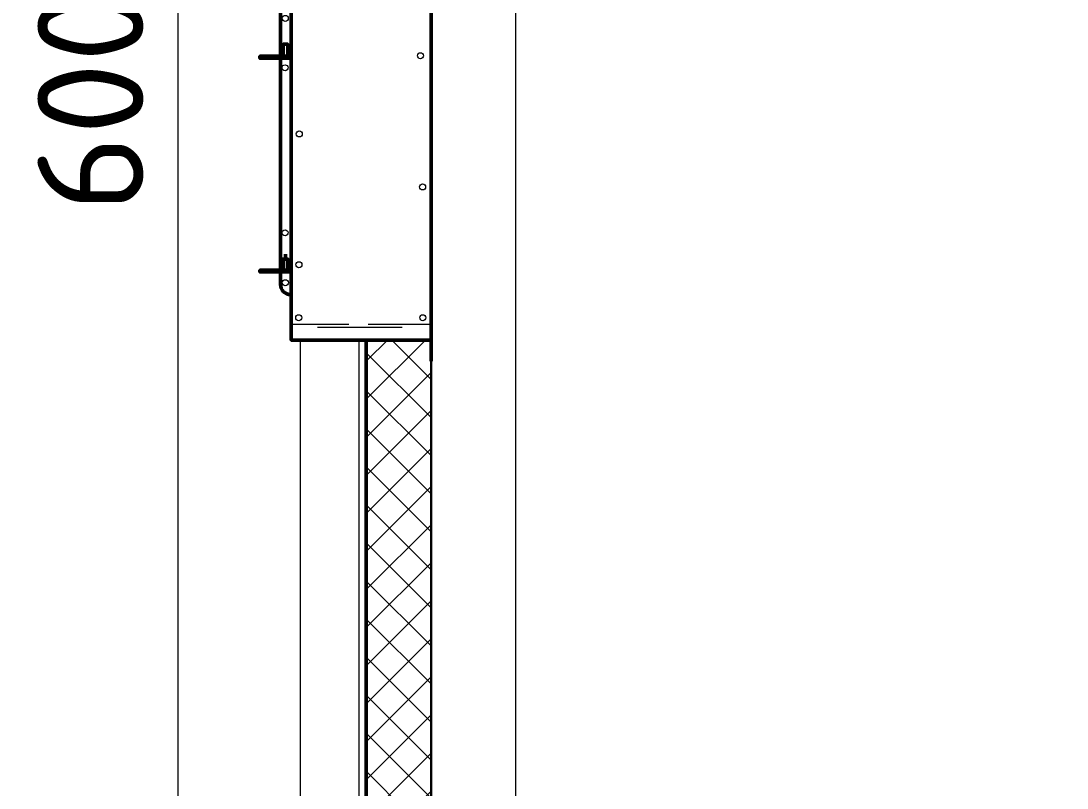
# Model space of a CAD drawing. Header units: metres. Extents: x -7665 to -5405, y -4871 to -3608.
# Drawn here: x -5529.654 to -5527.185, y -4864.589 to -4862.779 of the extents above; entities that cross this region are included whole.
import ezdxf

# ---------------------------------------------------------------- set-up
doc = ezdxf.new("R2010")
doc.units = ezdxf.units.M
doc.header["$PDMODE"] = 35
doc.header["$PDSIZE"] = 0.03
doc.linetypes.add('Xref_level ST-8$0$DASHDOT', pattern=[25.4, 12.7, -6.35, 0, -6.35])
doc.layers.get('Defpoints').update_dxf_attribs({"color": 4})
doc.layers.add('_5-1_Площадь помещений', color=2, linetype='Continuous', lineweight=30, plot=False)
for name, color, linetype, lineweight in [('_5-2_Штриховка пол', 7, 'Continuous', 9), ('S-WALL-PATT', 7, 'Continuous', 0), ('Выноски', 7, 'Continuous', 15), ('Обобщенные модели', 7, 'Continuous', 18), ('Оборудование', 188, 'Continuous', 18), ('ОСИ', 250, 'Xref_level ST-8$0$DASHDOT', 5), ('Привязки', 7, 'Continuous', 9), ('Цоколь', 252, 'Continuous', 18)]:
    doc.layers.add(name, color=color, linetype=linetype, lineweight=lineweight)
doc.styles.add('Норм 2.5', font='isocpeur.ttf', dxfattribs={"height": 2.5})
doc.dimstyles.new('Норм Оси', dxfattribs={"dimtxt": 2.5, "dimasz": 2, "dimexe": 1, "dimexo": 0.6267, "dimgap": 0.81, "dimtad": 1, "dimdec": 0, "dimlfac": 1000, "dimrnd": 10, "dimzin": 0, "dimtxsty": 'Норм 2.5', "dimblk": 'OBLIQUE', "dimcen": 0.9, "dimdle": 1.2, "dimclrd": 256, "dimclrt": 256, "dimadec": 3, "dimazin": 0, "dimtfac": 1, "dimtdec": 0, "dimtofl": 0, "dimtmove": 0, "dimatfit": 3, "dimfxl": 1, "dimtfill": 1, "dimtolj": 1, "dimtzin": 0, "dimlwd": -1, "dimlwe": -1, "dimarcsym": 0})

# ---------------------------------------------------------------- blocks, each defined once
blk = doc.blocks.new('*U172')
at = {"layer": 'Цоколь'}
for p, q in [((6989.999999999978, -9.094947017729282e-13), (0, 0)), ((6992.588190451002, -2.588190451025184), (0, -2.588190451025184)), ((6995.485967929869, -5.485967929891558), (0, -5.485967929892468)), ((7009.868340227321, -19.86834022734274), (-9.094947017729282e-13, -19.86834022734365)), ((7148.070792015547, -158.0707920155728), (-9.094947017729282e-13, -158.0707920155728))]:
    blk.add_line(p, q, dxfattribs=at)
blk = doc.blocks.new('*U194')
at = {"layer": 'Оборудование', "lineweight": 50}
for p, q in [((343.9852736275643, 1208.98180595052), (343.9852736275643, 1197.46833945869)), ((343.5972624160349, 197.4178194730775), (343.5972624160349, 185.7350851671072))]:
    blk.add_line(p, q, dxfattribs=at)
blk.add_wipeout([(0, 1400.000000000171), (330.00000000020736, 1400.0000000002256), (330.00000000020736, 0), (0, 0)]).dxf.layer = 'Оборудование'
at = {"layer": 'Оборудование'}
for p, q in [((0, 1363.32422194886), (148.7938641551882, 1363.32422194886)), ((268.4668524088338, 1369.828012181213), (68.4668524088338, 1369.828012181213)), ((330, 1362.637385242851), (194.2485339492559, 1362.637385242851)), ((0, 34.97007931163535), (146.4657968934625, 34.97007931163535)), ((268.4668524088338, 30.17198781901971), (68.4668524088338, 30.17198781901971)), ((192.6020168121904, 36.28841516934335), (330, 36.28841516934335))]:
    blk.add_line(p, q, dxfattribs=at)
at = {"layer": 'Оборудование', "lineweight": 50}
for points in [[(0, 1450.000000000233), (0, 1400.000000000233)], [(0, 0), (0, -50)]]:
    blk.add_lwpolyline(points, dxfattribs=at)
for points in [[(0, 1400.000000000233), (330, 1400.000000000233), (330, 0), (0, 0)], [(330, 1238.997546556988), (404.039286961779, 1238.997546556988), (404.039286961779, 1235.348523108405), (330, 1235.348523108405)], [(338.752183303237, 1235.348523108405), (349.2183639518917, 1235.348523108405), (349.2183639518917, 1208.98180595052), (338.752183303237, 1208.98180595052)], [(330, 734.8170872494811), (404.039286961779, 734.8170872494811), (404.039286961779, 730.2305805237265), (330, 730.2305805237265)], [(338.2325856816024, 730.2305805237265), (348.988931234926, 730.2305805237265), (348.988931234926, 701.8424150507199), (338.2325856816024, 701.8424150507199)], [(330, 228.0780798323685), (404.039286961779, 228.0780798323685), (404.039286961779, 223.8431293355534), (330, 223.8431293355534)], [(338.2663257867098, 223.8431293355534), (348.9281990453601, 223.8431293355534), (348.9281990453601, 197.4178194730775), (338.2663257867098, 197.4178194730775)]]:
    blk.add_lwpolyline(points, close=True, dxfattribs=at)
blk.add_lwpolyline([(330, 1293.159991839086), (330.5345116537064, 1293.159991839086, -0.414213562373095), (355.5345116537064, 1268.159991839086), (355.5345116537064, 131.8400081611471, -0.414213562373095), (330.5345116537064, 106.8400081611471), (330, 106.8400081611471)], format="xyb", close=True, dxfattribs=at)
at = {"layer": 'Оборудование'}
for centre in [(19.62324521318078, 1347.146125125), (312.4483972489834, 1347.146125125), (344.09661597386, 1264.579772500438), (311.9287996273488, 1222.161909379181), (344.7849141210318, 1146.909345521242), (20.17658293992281, 1038.561135023134), (311.2472495026886, 913.5834295778768), (344.7916621416807, 757.469677953166), (25.15662247501314, 728.9637931885663), (344.2383244168013, 640.93529841688), (311.7938392069191, 603.5564079080941), (22.95676761306822, 418.9400266690645), (311.2809896077961, 293.1029615533771), (343.9549075327814, 253.8067875375273), (20.83114098198712, 106.9436390877236), (21.3844787068665, 52.29724417952821), (314.6077639851719, 56.17412814684212)]:
    blk.add_circle(centre, 7.098979947068296, dxfattribs=at)
blk = doc.blocks.new('*U193')
at = {"layer": 'S-WALL-PATT', "lineweight": 0, "true_color": 0x636466}
h = blk.add_hatch(dxfattribs=at)
h.set_pattern_fill('ANSI37', color=251, scale=20)
h.set_pattern_definition([(45, (0, 0), (-44.90128060534577, 44.90128060534577), []), (135, (0, 0), (-44.90128060534577, -44.90128060534576), [])])
h.paths.add_polyline_path([(-150, 0), (0, 0), (0, 2480.580167164211), (-150, 2480.580167164211)])
at = {"color": 0}
blk.add_lwpolyline([(-150, 0), (0, 0), (0, 2480.580167164211), (-150, 2480.580167164211)], close=True, dxfattribs=at)
blk = doc.blocks.new('_Oblique')
at = {"color": 0, "linetype": 'ByBlock', "lineweight": -2}
blk.add_line((-0.5, -0.5), (0.5, 0.5), dxfattribs=at)
blk = doc.blocks.new('*D200')
at = {"layer": 'Defpoints', "color": 0}
for p in [(-5528.99802057774, -4859.882081335564), (-5529.284431693287, -4865.882081335564), (-5528.99802057774, -4865.882081335564)]:
    blk.add_point(p, dxfattribs=at)
at = {"layer": 'Привязки'}
blk.add_line((-5529.284431693287, -4859.762081335564), (-5529.284431693287, -4866.002081335564), dxfattribs=at)
at = {"layer": 'Привязки', "color": 0}
for p, q in [((-5529.06069057774, -4859.882081335564), (-5529.384431693287, -4859.882081335564)), ((-5529.06069057774, -4865.882081335564), (-5529.384431693287, -4865.882081335564))]:
    blk.add_line(p, q, dxfattribs=at)
at = {"layer": 'Привязки', "xscale": 0.2, "yscale": 0.2, "zscale": 0.2}
for p, rotation in [((-5529.284431693287, -4859.882081335564), 90), ((-5529.284431693287, -4865.882081335564), 270)]:
    blk.add_blockref('_Oblique', p, dxfattribs=dict(at, rotation=rotation))
at = {"layer": 'Привязки', "insert": (-5529.490431693287, -4862.882081335562), "char_height": 0.25, "attachment_point": 5, "rotation": 90, "style": 'Норм 2.5', "bg_fill": 3, "box_fill_scale": 1.1, "bg_fill_color": 256, "bg_fill_true_color": 13158600, "bg_fill_transparency": 0}
blk.add_mtext('\\A1;6000', dxfattribs=at)

msp = doc.modelspace()

# ---------------------------------------------------------------- linework, layer by layer
at = {"layer": '_5-1_Площадь помещений'}
msp.add_lwpolyline([(-5524.123484363302, -4865.76042413406), (-5527.291365646601, -4865.759738537065), (-5527.291683130979, -4865.760081335562), (-5527.346365646601, -4865.760081335562), (-5527.346365646601, -4866.032081335562), (-5528.111365646552, -4866.032081335562), (-5528.111365646552, -4865.6040813358), (-5528.686365646553, -4865.6040813358), (-5528.686365646553, -4860.161923190793), (-5528.280365646553, -4860.161923190793), (-5528.280365646553, -4859.683923190793), (-5528.686365646553, -4859.683923190793), (-5528.686365646553, -4859.259591135743), (-5528.486365646552, -4859.259591135743), (-5528.486365646552, -4859.192449392684), (-5528.686365646553, -4859.192081335562), (-5528.686365646553, -4858.182081335563)], dxfattribs=at)
at = {"layer": 'ОСИ'}
msp.add_line((-5528.486365646552, -4867.205464102768), (-5528.486365646552, -4853.280975896857), dxfattribs=at)

# ---------------------------------------------------------------- block references
at = {"layer": 'Обобщенные модели', "xscale": 0.001, "yscale": 0.001, "zscale": 0.001, "rotation": 270}
msp.add_blockref('*U172', (-5528.836365646553, -4859.192081335562), dxfattribs=at)

# ---------------------------------------------------------------- next in the draw order: block references
at = {"layer": '_5-2_Штриховка пол', "xscale": 0.001, "yscale": 0.001, "zscale": 0.001, "rotation": 180}
msp.add_blockref('*U194', (-5528.686365646553, -4862.132148825371), dxfattribs=at)

# ---------------------------------------------------------------- next in the draw order: block references
at = {"layer": 'Выноски', "xscale": -0.001, "yscale": 0.001, "zscale": 0.001, "rotation": 180}
msp.add_blockref('*U193', (-5528.686365646553, -4863.53220989672), dxfattribs=at)

# ---------------------------------------------------------------- next in the draw order: dimensions: what is measured, and where the dimension line sits
at = {"layer": 'Привязки'}
dim = msp.add_linear_dim(base=(-5529.284431693287, -4865.882081335564), p1=(-5528.998020577738, -4859.882081335562), p2=(-5528.998020577738, -4865.882081335562), angle=90, dimstyle='Норм Оси', dxfattribs=at)
dim.commit()
dim.dimension.update_dxf_attribs({"geometry": '*D200', "text_midpoint": (-5529.490431693287, -4862.882081335562)})

doc.saveas('drawing.dxf')
